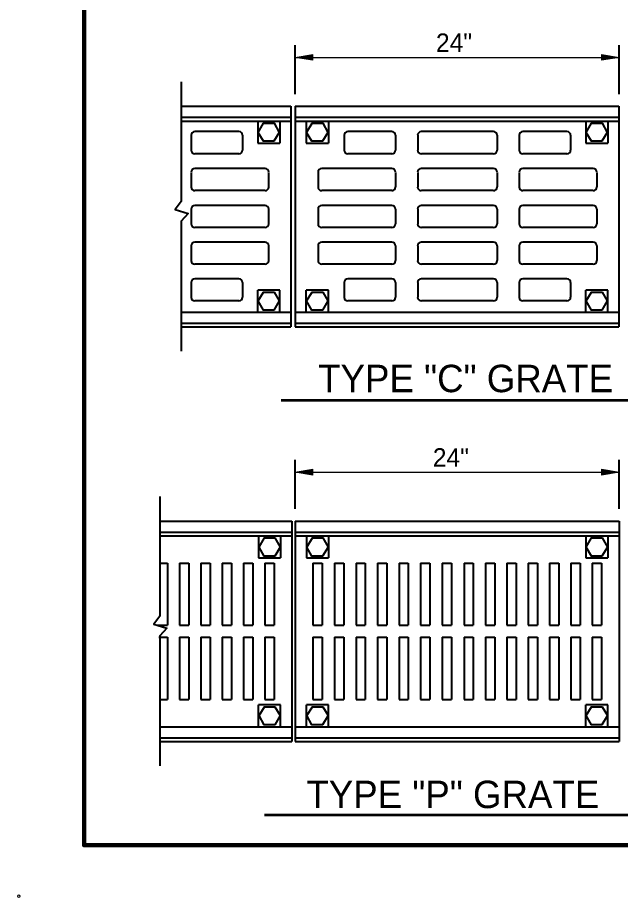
# Model space of a CAD drawing. Extents: x -8731 to 7720, y -70203 to -56618.
# Drawn here: x 6126 to 6587, y -70203 to -69529 of the extents above; entities that cross this region are included whole.
import ezdxf
from ezdxf.enums import TextEntityAlignment as Align

# ---------------------------------------------------------------- set-up
doc = ezdxf.new("R2010")
doc.units = 0
doc.header["$LTSCALE"] = 4.1
doc.header["$PDMODE"] = 32
doc.header["$PDSIZE"] = 2.05
doc.layers.add('1', color=7, linetype='Continuous', lineweight=13)
doc.layers.add('3', color=7, linetype='Continuous', lineweight=40)

msp = doc.modelspace()

# ---------------------------------------------------------------- linework, layer by layer
at = {"layer": '1', "lineweight": 100}
msp.add_lwpolyline([(6176.5, -69144.8), (6176.5, -70162.74), (7667.26, -70162.74)], dxfattribs=at)
at = {"layer": '1'}
for points in [[(6351.7, -69561.8), (6338.2, -69559.56), (6351.7, -69557.3), (6351.7, -69557.6), (6339.54, -69559.56), (6351.7, -69561.5), (6351.7, -69561.36), (6340.9, -69559.56), (6351.7, -69557.76), (6351.7, -69558.04), (6342.26, -69559.56), (6351.7, -69561.04), (6351.7, -69560.9), (6343.6, -69559.56), (6351.7, -69558.2), (6351.7, -69558.5), (6345.1, -69559.56), (6351.7, -69560.6), (6351.7, -69560.44), (6346.46, -69559.56), (6351.7, -69558.64), (6351.7, -69558.96), (6347.8, -69559.56), (6351.7, -69560.16), (6351.7, -69560), (6349.14, -69559.56), (6351.7, -69559.1), (6351.7, -69559.4), (6350.5, -69559.56), (6351.7, -69559.7), (6351.7, -69561.8), (6351.7, -69557.3)], [(6572.66, -69557.3), (6586.14, -69559.56), (6572.66, -69561.8), (6572.66, -69561.5), (6584.8, -69559.56), (6572.66, -69557.6), (6572.66, -69557.76), (6583.46, -69559.56), (6572.66, -69561.36), (6572.66, -69561.04), (6582.1, -69559.56), (6572.66, -69558.04), (6572.66, -69558.2), (6580.74, -69559.56), (6572.66, -69560.9), (6572.66, -69560.6), (6579.26, -69559.56), (6572.66, -69558.5), (6572.66, -69558.64), (6577.9, -69559.56), (6572.66, -69560.44), (6572.66, -69560.16), (6576.54, -69559.56), (6572.66, -69558.96), (6572.66, -69559.1), (6575.2, -69559.56), (6572.66, -69560), (6572.66, -69559.7), (6573.86, -69559.56), (6572.66, -69559.4), (6572.66, -69557.3), (6572.66, -69561.8)], [(6351.7, -69879.36), (6338.2, -69877.1), (6351.7, -69874.84), (6351.7, -69875.16), (6339.54, -69877.1), (6351.7, -69879.04), (6351.7, -69878.9), (6340.9, -69877.1), (6351.7, -69875.3), (6351.7, -69875.6), (6342.26, -69877.1), (6351.7, -69878.6), (6351.7, -69878.44), (6343.6, -69877.1), (6351.7, -69875.76), (6351.7, -69876.04), (6345.1, -69877.1), (6351.7, -69878.16), (6351.7, -69878), (6346.46, -69877.1), (6351.7, -69876.2), (6351.7, -69876.5), (6347.8, -69877.1), (6351.7, -69877.7), (6351.7, -69877.56), (6349.14, -69877.1), (6351.7, -69876.64), (6351.7, -69876.96), (6350.5, -69877.1), (6351.7, -69877.24), (6351.7, -69879.36), (6351.7, -69874.84)], [(6572.66, -69874.84), (6586.14, -69877.1), (6572.66, -69879.36), (6572.66, -69879.04), (6584.8, -69877.1), (6572.66, -69875.16), (6572.66, -69875.3), (6583.46, -69877.1), (6572.66, -69878.9), (6572.66, -69878.6), (6582.1, -69877.1), (6572.66, -69875.6), (6572.66, -69875.76), (6580.74, -69877.1), (6572.66, -69878.44), (6572.66, -69878.16), (6579.26, -69877.1), (6572.66, -69876.04), (6572.66, -69876.2), (6577.9, -69877.1), (6572.66, -69878), (6572.66, -69877.7), (6576.54, -69877.1), (6572.66, -69876.5), (6572.66, -69876.64), (6575.2, -69877.1), (6572.66, -69877.56), (6572.66, -69877.24), (6573.86, -69877.1), (6572.66, -69876.96), (6572.66, -69874.84), (6572.66, -69879.36)]]:
    msp.add_lwpolyline(points, dxfattribs=at)
msp.add_point((6126.54, -70201.7), dxfattribs=at)
at = {"layer": '3'}
for p, q in [((6338.2, -69587.76), (6338.2, -69550.24)), ((6586.14, -69587.76), (6586.14, -69550.24)), ((6250.9, -69597.04), (6334.74, -69597.04)), ((6334.74, -69597.04), (6334.74, -69765.8)), ((6338.2, -69597.04), (6338.2, -69765.8)), ((6338.2, -69597.04), (6586, -69597.04)), ((6586, -69597.04), (6586, -69765.8)), ((6250.9, -69605.44), (6334.74, -69605.44)), ((6250.9, -69608.3), (6334.74, -69608.3)), ((6309.4, -69608.3), (6309.4, -69625.24)), ((6326.34, -69608.3), (6326.34, -69625.24)), ((6338.2, -69605.44), (6586, -69605.44)), ((6338.2, -69608.3), (6586, -69608.3)), ((6346.6, -69608.3), (6346.6, -69625.24)), ((6363.54, -69608.3), (6363.54, -69625.24)), ((6560.66, -69608.3), (6560.66, -69625.24)), ((6577.6, -69608.3), (6577.6, -69625.24)), ((6295, -69616.4), (6261.26, -69616.4)), ((6412.14, -69616.4), (6378.4, -69616.4)), ((6489.86, -69616.4), (6434.8, -69616.4)), ((6546.26, -69616.4), (6512.5, -69616.4)), ((6258.4, -69619.24), (6258.4, -69630.5)), ((6297.86, -69619.24), (6297.86, -69630.5)), ((6309.4, -69625.24), (6326.34, -69625.24)), ((6346.6, -69625.24), (6363.54, -69625.24)), ((6375.54, -69619.24), (6375.54, -69630.5)), ((6415, -69619.24), (6415, -69630.5)), ((6431.94, -69619.24), (6431.94, -69630.5)), ((6492.7, -69619.24), (6492.7, -69630.5)), ((6509.66, -69619.24), (6509.66, -69630.5)), ((6549.1, -69619.24), (6549.1, -69630.5)), ((6560.66, -69625.24), (6577.6, -69625.24)), ((6295, -69633.36), (6261.26, -69633.36)), ((6412.14, -69633.36), (6378.4, -69633.36)), ((6489.86, -69633.36), (6434.8, -69633.36)), ((6546.26, -69633.36), (6512.5, -69633.36)), ((6314.94, -69644.76), (6261.26, -69644.76)), ((6412.14, -69644.76), (6358.46, -69644.76)), ((6489.86, -69644.76), (6434.8, -69644.76)), ((6566.2, -69644.76), (6512.5, -69644.76)), ((6258.4, -69647.6), (6258.4, -69658.7)), ((6317.8, -69647.6), (6317.8, -69658.7)), ((6355.6, -69647.6), (6355.6, -69658.7)), ((6415, -69647.6), (6415, -69658.7)), ((6431.94, -69647.6), (6431.94, -69658.7)), ((6492.7, -69647.6), (6492.7, -69658.7)), ((6509.66, -69647.6), (6509.66, -69658.7)), ((6569.06, -69647.6), (6569.06, -69658.7)), ((6314.94, -69661.56), (6261.26, -69661.56)), ((6412.14, -69661.56), (6358.46, -69661.56)), ((6489.86, -69661.56), (6434.8, -69661.56)), ((6566.2, -69661.56), (6512.5, -69661.56)), ((6258.4, -69675.8), (6258.4, -69687.04)), ((6314.94, -69672.96), (6261.26, -69672.96)), ((6317.8, -69675.8), (6317.8, -69687.04)), ((6355.6, -69675.8), (6355.6, -69687.04)), ((6412.14, -69672.96), (6358.46, -69672.96)), ((6415, -69675.8), (6415, -69687.04)), ((6431.94, -69675.8), (6431.94, -69687.04)), ((6489.86, -69672.96), (6434.8, -69672.96)), ((6492.7, -69675.8), (6492.7, -69687.04)), ((6509.66, -69675.8), (6509.66, -69687.04)), ((6566.2, -69672.96), (6512.5, -69672.96)), ((6569.06, -69675.8), (6569.06, -69687.04)), ((6314.94, -69689.9), (6261.26, -69689.9)), ((6412.14, -69689.9), (6358.46, -69689.9)), ((6489.86, -69689.9), (6434.8, -69689.9)), ((6566.2, -69689.9), (6512.5, -69689.9)), ((6258.4, -69703.84), (6258.4, -69715.1)), ((6314.94, -69701), (6261.26, -69701)), ((6317.8, -69703.84), (6317.8, -69715.1)), ((6355.6, -69703.84), (6355.6, -69715.1)), ((6412.14, -69701), (6358.46, -69701)), ((6415, -69703.84), (6415, -69715.1)), ((6431.94, -69703.84), (6431.94, -69715.1)), ((6489.86, -69701), (6434.8, -69701)), ((6492.7, -69703.84), (6492.7, -69715.1)), ((6509.66, -69703.84), (6509.66, -69715.1)), ((6566.2, -69701), (6512.5, -69701)), ((6569.06, -69703.84), (6569.06, -69715.1)), ((6314.94, -69717.96), (6261.26, -69717.96)), ((6412.14, -69717.96), (6358.46, -69717.96)), ((6489.86, -69717.96), (6434.8, -69717.96)), ((6566.2, -69717.96), (6512.5, -69717.96)), ((6258.4, -69732.04), (6258.4, -69743.16)), ((6295, -69729.04), (6261.26, -69729.04)), ((6297.86, -69732.04), (6297.86, -69743.16)), ((6375.54, -69732.04), (6375.54, -69743.16)), ((6412.14, -69729.04), (6378.4, -69729.04)), ((6415, -69732.04), (6415, -69743.16)), ((6431.94, -69732.04), (6431.94, -69743.16)), ((6489.86, -69729.04), (6434.8, -69729.04)), ((6492.7, -69732.04), (6492.7, -69743.16)), ((6509.66, -69732.04), (6509.66, -69743.16)), ((6546.26, -69729.04), (6512.5, -69729.04)), ((6549.1, -69732.04), (6549.1, -69743.16)), ((6326.34, -69737.76), (6309.4, -69737.76)), ((6309.4, -69754.7), (6309.4, -69737.76)), ((6326.34, -69754.7), (6326.34, -69737.76)), ((6363.54, -69737.76), (6346.6, -69737.76)), ((6346.6, -69754.7), (6346.6, -69737.76)), ((6363.54, -69754.7), (6363.54, -69737.76)), ((6577.6, -69737.76), (6560.66, -69737.76)), ((6560.66, -69754.7), (6560.66, -69737.76)), ((6577.6, -69754.7), (6577.6, -69737.76)), ((6295, -69746), (6261.26, -69746)), ((6412.14, -69746), (6378.4, -69746)), ((6489.86, -69746), (6434.8, -69746)), ((6546.26, -69746), (6512.5, -69746)), ((6250.9, -69754.7), (6334.74, -69754.7)), ((6338.2, -69754.7), (6586, -69754.7)), ((6250.9, -69762.96), (6334.74, -69762.96)), ((6250.9, -69765.8), (6334.74, -69765.8)), ((6338.2, -69762.96), (6586, -69762.96)), ((6338.2, -69765.8), (6586, -69765.8)), ((6338.2, -69905.3), (6338.2, -69867.8)), ((6586.14, -69905.3), (6586.14, -69867.8)), ((6234.54, -69914.6), (6335.5, -69914.6)), ((6335.5, -69914.6), (6335.5, -70083.36)), ((6338.2, -69914.6), (6338.2, -70083.36)), ((6338.2, -69914.6), (6586.14, -69914.6)), ((6586.14, -69914.6), (6586.14, -70083.36)), ((6234.54, -69923), (6335.5, -69923)), ((6234.54, -69925.84), (6335.5, -69925.84)), ((6310, -69925.84), (6310, -69942.8)), ((6326.94, -69925.84), (6326.94, -69942.8)), ((6338.2, -69923), (6586.14, -69923)), ((6338.2, -69925.84), (6586.14, -69925.84)), ((6346.74, -69925.84), (6346.74, -69942.8)), ((6363.54, -69925.84), (6363.54, -69942.8)), ((6560.66, -69925.84), (6560.66, -69942.8)), ((6577.6, -69925.84), (6577.6, -69942.8)), ((6234.54, -69946.7), (6240.26, -69946.7)), ((6240.26, -69946.7), (6240.26, -69994.24)), ((6249.54, -69946.7), (6249.54, -69994.24)), ((6249.54, -69946.7), (6256.6, -69946.7)), ((6256.6, -69946.7), (6256.6, -69994.24)), ((6265.9, -69946.7), (6265.9, -69994.24)), ((6265.9, -69946.7), (6272.94, -69946.7)), ((6272.94, -69946.7), (6272.94, -69994.24)), ((6282.26, -69946.7), (6282.26, -69994.24)), ((6282.26, -69946.7), (6289.3, -69946.7)), ((6289.3, -69946.7), (6289.3, -69994.24)), ((6298.6, -69946.7), (6298.6, -69994.24)), ((6298.6, -69946.7), (6305.66, -69946.7)), ((6305.66, -69946.7), (6305.66, -69994.24)), ((6310, -69942.8), (6326.94, -69942.8)), ((6314.94, -69946.7), (6314.94, -69994.24)), ((6314.94, -69946.7), (6322, -69946.7)), ((6322, -69946.7), (6322, -69994.24)), ((6346.74, -69942.8), (6363.54, -69942.8)), ((6351.7, -69946.7), (6351.7, -69994.24)), ((6351.7, -69946.7), (6358.74, -69946.7)), ((6358.74, -69946.7), (6358.74, -69994.24)), ((6368.2, -69946.7), (6368.2, -69994.24)), ((6368.2, -69946.7), (6375.26, -69946.7)), ((6375.26, -69946.7), (6375.26, -69994.24)), ((6384.7, -69946.7), (6384.7, -69994.24)), ((6384.7, -69946.7), (6391.74, -69946.7)), ((6391.74, -69946.7), (6391.74, -69994.24)), ((6401.2, -69946.7), (6401.2, -69994.24)), ((6401.2, -69946.7), (6408.26, -69946.7)), ((6408.26, -69946.7), (6408.26, -69994.24)), ((6417.7, -69946.7), (6417.7, -69994.24)), ((6417.7, -69946.7), (6424.74, -69946.7)), ((6424.74, -69946.7), (6424.74, -69994.24)), ((6434.2, -69946.7), (6434.2, -69994.24)), ((6434.2, -69946.7), (6441.26, -69946.7)), ((6441.26, -69946.7), (6441.26, -69994.24)), ((6450.7, -69946.7), (6450.7, -69994.24)), ((6450.7, -69946.7), (6457.74, -69946.7)), ((6457.74, -69946.7), (6457.74, -69994.24)), ((6467.5, -69946.7), (6467.5, -69994.24)), ((6467.5, -69946.7), (6474.54, -69946.7)), ((6474.54, -69946.7), (6474.54, -69994.24)), ((6483.86, -69946.7), (6483.86, -69994.24)), ((6483.86, -69946.7), (6490.9, -69946.7)), ((6490.9, -69946.7), (6490.9, -69994.24)), ((6500.2, -69946.7), (6500.2, -69994.24)), ((6500.2, -69946.7), (6507.26, -69946.7)), ((6507.26, -69946.7), (6507.26, -69994.24)), ((6516.54, -69946.7), (6516.54, -69994.24)), ((6516.54, -69946.7), (6523.6, -69946.7)), ((6523.6, -69946.7), (6523.6, -69994.24)), ((6532.9, -69946.7), (6532.9, -69994.24)), ((6532.9, -69946.7), (6539.94, -69946.7)), ((6539.94, -69946.7), (6539.94, -69994.24)), ((6549.26, -69946.7), (6549.26, -69994.24)), ((6549.26, -69946.7), (6556.3, -69946.7)), ((6556.3, -69946.7), (6556.3, -69994.24)), ((6560.66, -69942.8), (6577.6, -69942.8)), ((6565.6, -69946.7), (6565.6, -69994.24)), ((6565.6, -69946.7), (6572.66, -69946.7)), ((6572.66, -69946.7), (6572.66, -69994.24)), ((6351.7, -69956.9), (6351.7, -69994.24)), ((6232.14, -69994.24), (6240.26, -69994.24)), ((6249.54, -69994.24), (6256.6, -69994.24)), ((6265.9, -69994.24), (6272.94, -69994.24)), ((6282.26, -69994.24), (6289.3, -69994.24)), ((6298.6, -69994.24), (6305.66, -69994.24)), ((6314.94, -69994.24), (6322, -69994.24)), ((6351.7, -69994.24), (6358.74, -69994.24)), ((6368.2, -69994.24), (6375.26, -69994.24)), ((6384.7, -69994.24), (6391.74, -69994.24)), ((6401.2, -69994.24), (6408.26, -69994.24)), ((6417.7, -69994.24), (6424.74, -69994.24)), ((6434.2, -69994.24), (6441.26, -69994.24)), ((6450.7, -69994.24), (6457.74, -69994.24)), ((6467.5, -69994.24), (6474.54, -69994.24)), ((6483.86, -69994.24), (6490.9, -69994.24)), ((6500.2, -69994.24), (6507.26, -69994.24)), ((6516.54, -69994.24), (6523.6, -69994.24)), ((6532.9, -69994.24), (6539.94, -69994.24)), ((6549.26, -69994.24), (6556.3, -69994.24)), ((6565.6, -69994.24), (6572.66, -69994.24)), ((6233.66, -70003.56), (6240.26, -70003.56)), ((6240.26, -70003.56), (6240.26, -70051.1)), ((6249.54, -70003.56), (6256.6, -70003.56)), ((6249.54, -70003.56), (6249.54, -70051.1)), ((6256.6, -70003.56), (6256.6, -70051.1)), ((6265.9, -70003.56), (6272.94, -70003.56)), ((6265.9, -70003.56), (6265.9, -70051.1)), ((6272.94, -70003.56), (6272.94, -70051.1)), ((6282.26, -70003.56), (6289.3, -70003.56)), ((6282.26, -70003.56), (6282.26, -70051.1)), ((6289.3, -70003.56), (6289.3, -70051.1)), ((6298.6, -70003.56), (6305.66, -70003.56)), ((6298.6, -70003.56), (6298.6, -70051.1)), ((6305.66, -70003.56), (6305.66, -70051.1)), ((6314.94, -70003.56), (6322, -70003.56)), ((6314.94, -70003.56), (6314.94, -70051.1)), ((6322, -70003.56), (6322, -70051.1)), ((6351.7, -70003.56), (6351.7, -70051.1)), ((6351.7, -70003.56), (6358.74, -70003.56)), ((6358.74, -70003.56), (6358.74, -70051.1)), ((6368.2, -70003.56), (6375.26, -70003.56)), ((6368.2, -70003.56), (6368.2, -70051.1)), ((6375.26, -70003.56), (6375.26, -70051.1)), ((6384.7, -70003.56), (6391.74, -70003.56)), ((6384.7, -70003.56), (6384.7, -70051.1)), ((6391.74, -70003.56), (6391.74, -70051.1)), ((6401.2, -70003.56), (6408.26, -70003.56)), ((6401.2, -70003.56), (6401.2, -70051.1)), ((6408.26, -70003.56), (6408.26, -70051.1)), ((6417.7, -70003.56), (6424.74, -70003.56)), ((6417.7, -70003.56), (6417.7, -70051.1)), ((6424.74, -70003.56), (6424.74, -70051.1)), ((6434.2, -70003.56), (6441.26, -70003.56)), ((6434.2, -70003.56), (6434.2, -70051.1)), ((6441.26, -70003.56), (6441.26, -70051.1)), ((6450.7, -70003.56), (6457.74, -70003.56)), ((6450.7, -70003.56), (6450.7, -70051.1)), ((6457.74, -70003.56), (6457.74, -70051.1)), ((6467.5, -70003.56), (6474.54, -70003.56)), ((6467.5, -70003.56), (6467.5, -70051.1)), ((6474.54, -70003.56), (6474.54, -70051.1)), ((6483.86, -70003.56), (6490.9, -70003.56)), ((6483.86, -70003.56), (6483.86, -70051.1)), ((6490.9, -70003.56), (6490.9, -70051.1)), ((6500.2, -70003.56), (6507.26, -70003.56)), ((6500.2, -70003.56), (6500.2, -70051.1)), ((6507.26, -70003.56), (6507.26, -70051.1)), ((6516.54, -70003.56), (6523.6, -70003.56)), ((6516.54, -70003.56), (6516.54, -70051.1)), ((6523.6, -70003.56), (6523.6, -70051.1)), ((6532.9, -70003.56), (6539.94, -70003.56)), ((6532.9, -70003.56), (6532.9, -70051.1)), ((6539.94, -70003.56), (6539.94, -70051.1)), ((6549.26, -70003.56), (6556.3, -70003.56)), ((6549.26, -70003.56), (6549.26, -70051.1)), ((6556.3, -70003.56), (6556.3, -70051.1)), ((6565.6, -70003.56), (6572.66, -70003.56)), ((6565.6, -70003.56), (6565.6, -70051.1)), ((6572.66, -70003.56), (6572.66, -70051.1)), ((6234.54, -70051.1), (6240.26, -70051.1)), ((6249.54, -70051.1), (6256.6, -70051.1)), ((6265.9, -70051.1), (6272.94, -70051.1)), ((6282.26, -70051.1), (6289.3, -70051.1)), ((6298.6, -70051.1), (6305.66, -70051.1)), ((6326.94, -70055.3), (6310, -70055.3)), ((6310, -70072.24), (6310, -70055.3)), ((6314.94, -70051.1), (6322, -70051.1)), ((6326.94, -70072.24), (6326.94, -70055.3)), ((6363.54, -70055.3), (6346.74, -70055.3)), ((6346.74, -70072.24), (6346.74, -70055.3)), ((6351.7, -70051.1), (6358.74, -70051.1)), ((6363.54, -70072.24), (6363.54, -70055.3)), ((6368.2, -70051.1), (6375.26, -70051.1)), ((6384.7, -70051.1), (6391.74, -70051.1)), ((6401.2, -70051.1), (6408.26, -70051.1)), ((6417.7, -70051.1), (6424.74, -70051.1)), ((6434.2, -70051.1), (6441.26, -70051.1)), ((6450.7, -70051.1), (6457.74, -70051.1)), ((6467.5, -70051.1), (6474.54, -70051.1)), ((6483.86, -70051.1), (6490.9, -70051.1)), ((6500.2, -70051.1), (6507.26, -70051.1)), ((6516.54, -70051.1), (6523.6, -70051.1)), ((6532.9, -70051.1), (6539.94, -70051.1)), ((6549.26, -70051.1), (6556.3, -70051.1)), ((6577.6, -70055.3), (6560.66, -70055.3)), ((6560.66, -70072.24), (6560.66, -70055.3)), ((6565.6, -70051.1), (6572.66, -70051.1)), ((6577.6, -70072.24), (6577.6, -70055.3)), ((6234.54, -70072.24), (6335.5, -70072.24)), ((6338.2, -70072.24), (6586.14, -70072.24)), ((6234.54, -70080.5), (6335.5, -70080.5)), ((6234.54, -70083.36), (6335.5, -70083.36)), ((6338.2, -70080.5), (6586.14, -70080.5)), ((6338.2, -70083.36), (6586.14, -70083.36))]:
    msp.add_line(p, q, dxfattribs=at)
at = {"layer": '3', "lineweight": 25}
for p, q in [((6338.2, -69559.56), (6586.14, -69559.56)), ((6338.2, -69877.1), (6586.14, -69877.1))]:
    msp.add_line(p, q, dxfattribs=at)
at = {"layer": '3', "lineweight": 53}
for p, q in [((6327.4, -69822.04), (6614.2, -69822.04)), ((6314.5, -70139.6), (6601.3, -70139.6))]:
    msp.add_line(p, q, dxfattribs=at)
at = {"layer": '3'}
for points in [[(6250.9, -69578.3), (6250.9, -69669.8), (6246.1, -69675.96), (6256.14, -69679.1), (6250.9, -69684.96), (6250.9, -69724.24), (6250.9, -69784.56)], [(6234.54, -69895.84), (6234.54, -69987.36), (6229.74, -69993.5), (6239.8, -69996.64), (6234.54, -70002.5), (6234.54, -70041.8), (6234.54, -70102.1)]]:
    msp.add_lwpolyline(points, dxfattribs=at)
for points in [[(6309.7, -69617), (6313.9, -69609.96), (6322, -69609.96), (6325.9, -69617), (6321.86, -69623.76), (6313.74, -69623.76)], [(6346.9, -69617), (6351.1, -69609.96), (6359.2, -69609.96), (6363.1, -69617), (6359.06, -69623.76), (6350.94, -69623.76)], [(6560.94, -69617), (6565.14, -69609.96), (6573.26, -69609.96), (6577.14, -69617), (6573.1, -69623.76), (6565, -69623.76)], [(6325.9, -69746), (6321.86, -69753.04), (6313.74, -69753.04), (6309.7, -69746), (6313.9, -69739.24), (6322, -69739.24)], [(6363.1, -69746), (6359.06, -69753.04), (6350.94, -69753.04), (6346.9, -69746), (6351.1, -69739.24), (6359.2, -69739.24)], [(6577.14, -69746), (6573.1, -69753.04), (6565, -69753.04), (6560.94, -69746), (6565.14, -69739.24), (6573.26, -69739.24)], [(6310.46, -69934.56), (6314.5, -69927.5), (6322.6, -69927.5), (6326.66, -69934.56), (6322.46, -69941.44), (6314.34, -69941.44)], [(6347.06, -69934.56), (6351.26, -69927.5), (6359.34, -69927.5), (6363.26, -69934.56), (6359.06, -69941.44), (6350.94, -69941.44)], [(6561.1, -69934.56), (6565.14, -69927.5), (6573.26, -69927.5), (6577.3, -69934.56), (6573.1, -69941.44), (6565, -69941.44)], [(6326.66, -70063.56), (6322.46, -70070.6), (6314.34, -70070.6), (6310.46, -70063.56), (6314.5, -70056.8), (6322.6, -70056.8)], [(6363.26, -70063.56), (6359.06, -70070.6), (6350.94, -70070.6), (6347.06, -70063.56), (6351.26, -70056.8), (6359.34, -70056.8)], [(6577.3, -70063.56), (6573.1, -70070.6), (6565, -70070.6), (6561.1, -70063.56), (6565.14, -70056.8), (6573.26, -70056.8)]]:
    msp.add_lwpolyline(points, close=True, dxfattribs=at)
for centre, start, end in [((6261.24, -69619.245), 90, 180), ((6295.035, -69619.245), 0, 90), ((6378.39, -69619.245), 90, 180), ((6412.185, -69619.245), 0, 90), ((6434.73, -69619.245), 90, 180), ((6489.945, -69619.245), 0, 90), ((6512.49, -69619.245), 90, 180), ((6546.285, -69619.245), 0, 90), ((6261.24, -69630.54), 180, 270), ((6295.035, -69630.54), 270, 0), ((6378.39, -69630.54), 180, 270), ((6412.185, -69630.54), 270, 0), ((6434.73, -69630.54), 180, 270), ((6489.945, -69630.54), 270, 0), ((6512.49, -69630.54), 180, 270), ((6546.285, -69630.54), 270, 0), ((6261.24, -69647.505), 90, 180), ((6315.015, -69647.505), 0, 90), ((6358.41, -69647.505), 90, 180), ((6412.185, -69647.505), 0, 90), ((6434.73, -69647.505), 90, 180), ((6489.945, -69647.505), 0, 90), ((6512.49, -69647.505), 90, 180), ((6566.265, -69647.505), 0, 90), ((6261.24, -69658.8), 180, 270), ((6315.015, -69658.8), 270, 0), ((6358.41, -69658.8), 180, 270), ((6412.185, -69658.8), 270, 0), ((6434.73, -69658.8), 180, 270), ((6489.945, -69658.8), 270, 0), ((6512.49, -69658.8), 180, 270), ((6566.265, -69658.8), 270, 0), ((6261.24, -69675.765), 90, 180), ((6315.015, -69675.765), 0, 90), ((6358.41, -69675.765), 90, 180), ((6412.185, -69675.765), 0, 90), ((6434.73, -69675.765), 90, 180), ((6489.945, -69675.765), 0, 90), ((6512.49, -69675.765), 90, 180), ((6566.265, -69675.765), 0, 90), ((6261.24, -69687.06), 180, 270), ((6315.015, -69687.06), 270, 0), ((6358.41, -69687.06), 180, 270), ((6412.185, -69687.06), 270, 0), ((6434.73, -69687.06), 180, 270), ((6489.945, -69687.06), 270, 0), ((6512.49, -69687.06), 180, 270), ((6566.265, -69687.06), 270, 0), ((6261.24, -69703.845), 90, 180), ((6315.015, -69703.845), 0, 90), ((6358.41, -69703.845), 90, 180), ((6412.185, -69703.845), 0, 90), ((6434.73, -69703.845), 90, 180), ((6489.945, -69703.845), 0, 90), ((6512.49, -69703.845), 90, 180), ((6566.265, -69703.845), 0, 90), ((6261.24, -69715.14), 180, 270), ((6315.015, -69715.14), 270, 0), ((6358.41, -69715.14), 180, 270), ((6412.185, -69715.14), 270, 0), ((6434.73, -69715.14), 180, 270), ((6489.945, -69715.14), 270, 0), ((6512.49, -69715.14), 180, 270), ((6566.265, -69715.14), 270, 0), ((6261.24, -69731.925), 90, 180), ((6295.035, -69731.925), 0, 90), ((6378.39, -69731.925), 90, 180), ((6412.185, -69731.925), 0, 90), ((6434.73, -69731.925), 90, 180), ((6489.945, -69731.925), 0, 90), ((6512.49, -69731.925), 90, 180), ((6546.285, -69731.925), 0, 90), ((6261.24, -69743.22), 180, 270), ((6295.035, -69743.22), 270, 0), ((6378.39, -69743.22), 180, 270), ((6412.185, -69743.22), 270, 0), ((6434.73, -69743.22), 180, 270), ((6489.945, -69743.22), 270, 0), ((6512.49, -69743.22), 180, 270), ((6546.285, -69743.22), 270, 0)]:
    msp.add_arc(centre, 2.812, start, end, dxfattribs=at)

# ---------------------------------------------------------------- texts
for s, height, p in [('24"', 14.1, (6459.76, -69555.36)), ('TYPE "C" GRATE', 21, (6468.64, -69815.9)), ('24"', 14.1, (6457.36, -69872.9)), ('TYPE "P" GRATE', 21, (6458.85, -70134.36))]:
    msp.add_text(s, height=height, dxfattribs=at).set_placement(p, align=Align.CENTER)

doc.saveas('drawing.dxf')
